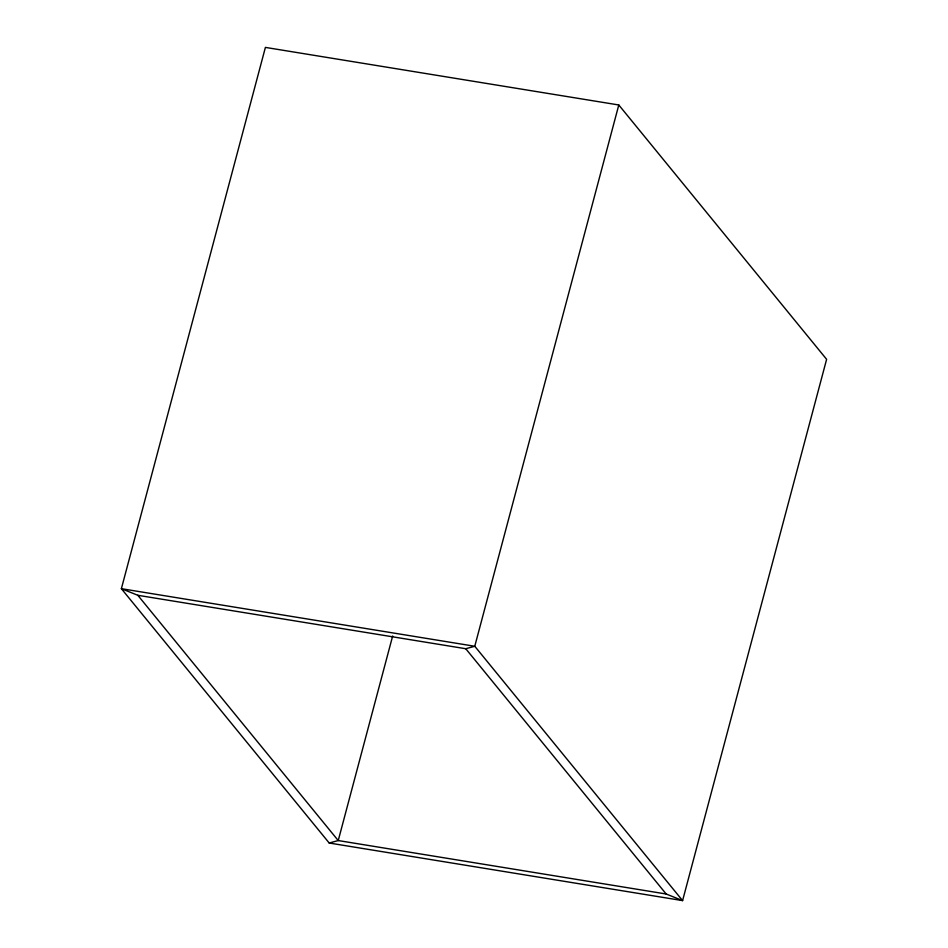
<?xml version="1.0" encoding="UTF-8"?>
<svg xmlns="http://www.w3.org/2000/svg" width="948" height="948" viewBox="0 0 948 948"><rect width="100%" height="100%" fill="white"/><g stroke="black" fill="none" stroke-linecap="round" stroke-linejoin="round"><path stroke-width="1.42" d="M392.662 636.001L338.235 840.556L329.205 843.021L121.38 588.684L265.404 47.4L618.795 104.979L826.62 359.316L682.596 900.6L329.205 843.021M618.795 104.979L474.77 646.263L682.596 900.6L666.171 894L338.235 840.556L137.804 595.285L121.38 588.684L474.77 646.263L465.752 648.728L137.804 595.285M465.752 648.728L666.171 894"/></g></svg>
